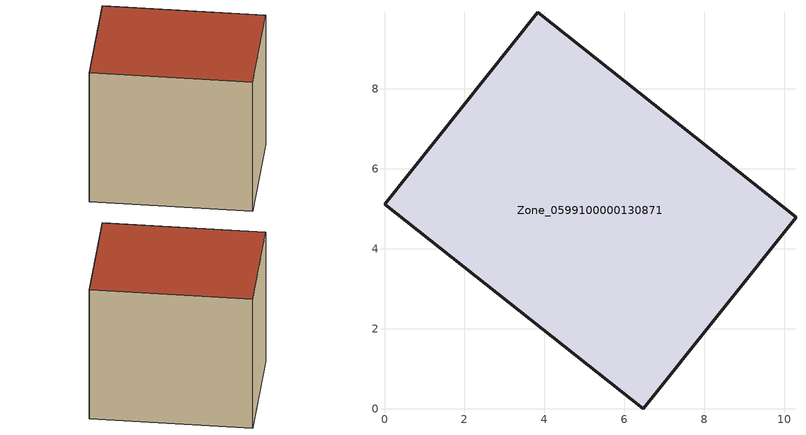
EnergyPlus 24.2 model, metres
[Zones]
Zone_0599100000130871
 floor ground (C_G): 10.29,4.79 6.47,0 0,5.11 3.83,9.91 z0.55
 wall outside (C_F): 6.47,0 10.29,4.79 3.83,9.91 0,5.11 6.47,0 z0.55:8.29
 roof outside (C_R): 3.83,9.91 0,5.11 6.47,0 10.29,4.79 z8.29
[BUILDING]
Pand.0599100000130871: North Axis=0; Terrain=City; Loads Convergence Tolerance Value=0.04; Temperature Convergence Tolerance Value=0.4; Solar Distribution=FullExterior; Maximum Number of Warmup Days=25; Minimum Number of Warmup Days=1
[Site:Location]
Rotterdam.The.Hague.AP_ZH_NLD Design_Conditions: Latitude=51.96; Longitude=4.45; Time Zone=1; Elevation=-4.5
[SITE:GROUNDTEMPERATURE:BUILDINGSURFACE]
18, 18, 18, 18, 18, 18, 18, 18, 18, 18, 18, 18
[MATERIAL] Thermal Absorptance=0.9; Solar Absorptance=0.7; Visible Absorptance=0.7
Name | Roughness | Thickness | Conductivity | Density | Specific Heat
G.TI.1965-1974 | MediumSmooth | 0.15 | 0.882353 | 540 | 1210
F.TI.1965-1974 | Rough | 0.3 | 0.697674 | 1920 | 840
R.TI.1965-1974 | MediumRough | 0.2 | 0.232558 | 1500 | 1000
[CONSTRUCTION]
C_G: G.TI.1965-1974
C_F: F.TI.1965-1974
C_R: R.TI.1965-1974
[ZONE]
Zone_0599100000130871: Type=1; Multiplier=1; Ceiling Height=Autocalculate; Volume=Autocalculate; Floor Area=autocalculate; Part of Total Floor Area=Yes
[ZONEINFILTRATION:DESIGNFLOWRATE]
Infil_Zone_0599100000130871: Zone or ZoneList or Space or SpaceList=Zone_0599100000130871; Schedule=AlwaysOn; Design Flow Rate Calculation Method=Flow/Area; Flow Rate per Floor Area=0.003; Constant Term Coefficient=1; Temperature Term Coefficient=0; Velocity Term Coefficient=0; Velocity Squared Term Coefficient=0
[HVACTEMPLATE:ZONE:IDEALLOADSAIRSYSTEM]
Zone_0599100000130871: Maximum Heating Supply Air Temperature=50; Minimum Cooling Supply Air Temperature=13; Maximum Heating Supply Air Humidity Ratio=0.0156; Minimum Cooling Supply Air Humidity Ratio=0.0077; Heating Limit=NoLimit; Cooling Limit=NoLimit; Dehumidification Control Type=ConstantSensibleHeatRatio; Cooling Sensible Heat Ratio=0.7; Dehumidification Setpoint=60; Humidification Control Type=None; Humidification Setpoint=30; Outdoor Air Method=None; Outdoor Air Flow Rate per Person=0.00944; Outdoor Air Flow Rate per Zone Floor Area=0; Outdoor Air Flow Rate per Zone=0; Demand Controlled Ventilation Type=None; Outdoor Air Economizer Type=NoEconomizer; Heat Recovery Type=None; Sensible Heat Recovery Effectiveness=0.7; Latent Heat Recovery Effectiveness=0.65
[ZONECONTROL:THERMOSTAT]
ThermostatControl_Zone_0599100000130871: Zone or ZoneList=Zone_0599100000130871; Control Type Schedule=DualSetpointControlType; Control 1=Thermostat_Zone_0599100000130871; Temperature Difference Between Cutout And Setpoint=0
[THERMOSTATSETPOINT:DUALSETPOINT]
Thermostat_Zone_0599100000130871: Heating Setpoint Temperature Schedule=HeatingSetpoint_Zone_0599100000130871; Cooling Setpoint Temperature Schedule=CoolingSetpoint_Zone_0599100000130871
[SCHEDULE:COMPACT]
HeatingSetpoint_Zone_0599100000130871: Through: 12/31, For: AllDays, Until: 24:00, 21
CoolingSetpoint_Zone_0599100000130871: Through: 12/31, For: AllDays, Until: 24:00, 24
DualSetpointControlType: Through: 12/31, For: AllDays, Until: 24:00, 4
AlwaysOn: Through: 12/31, For: AllDays, Until: 24:00, 1
